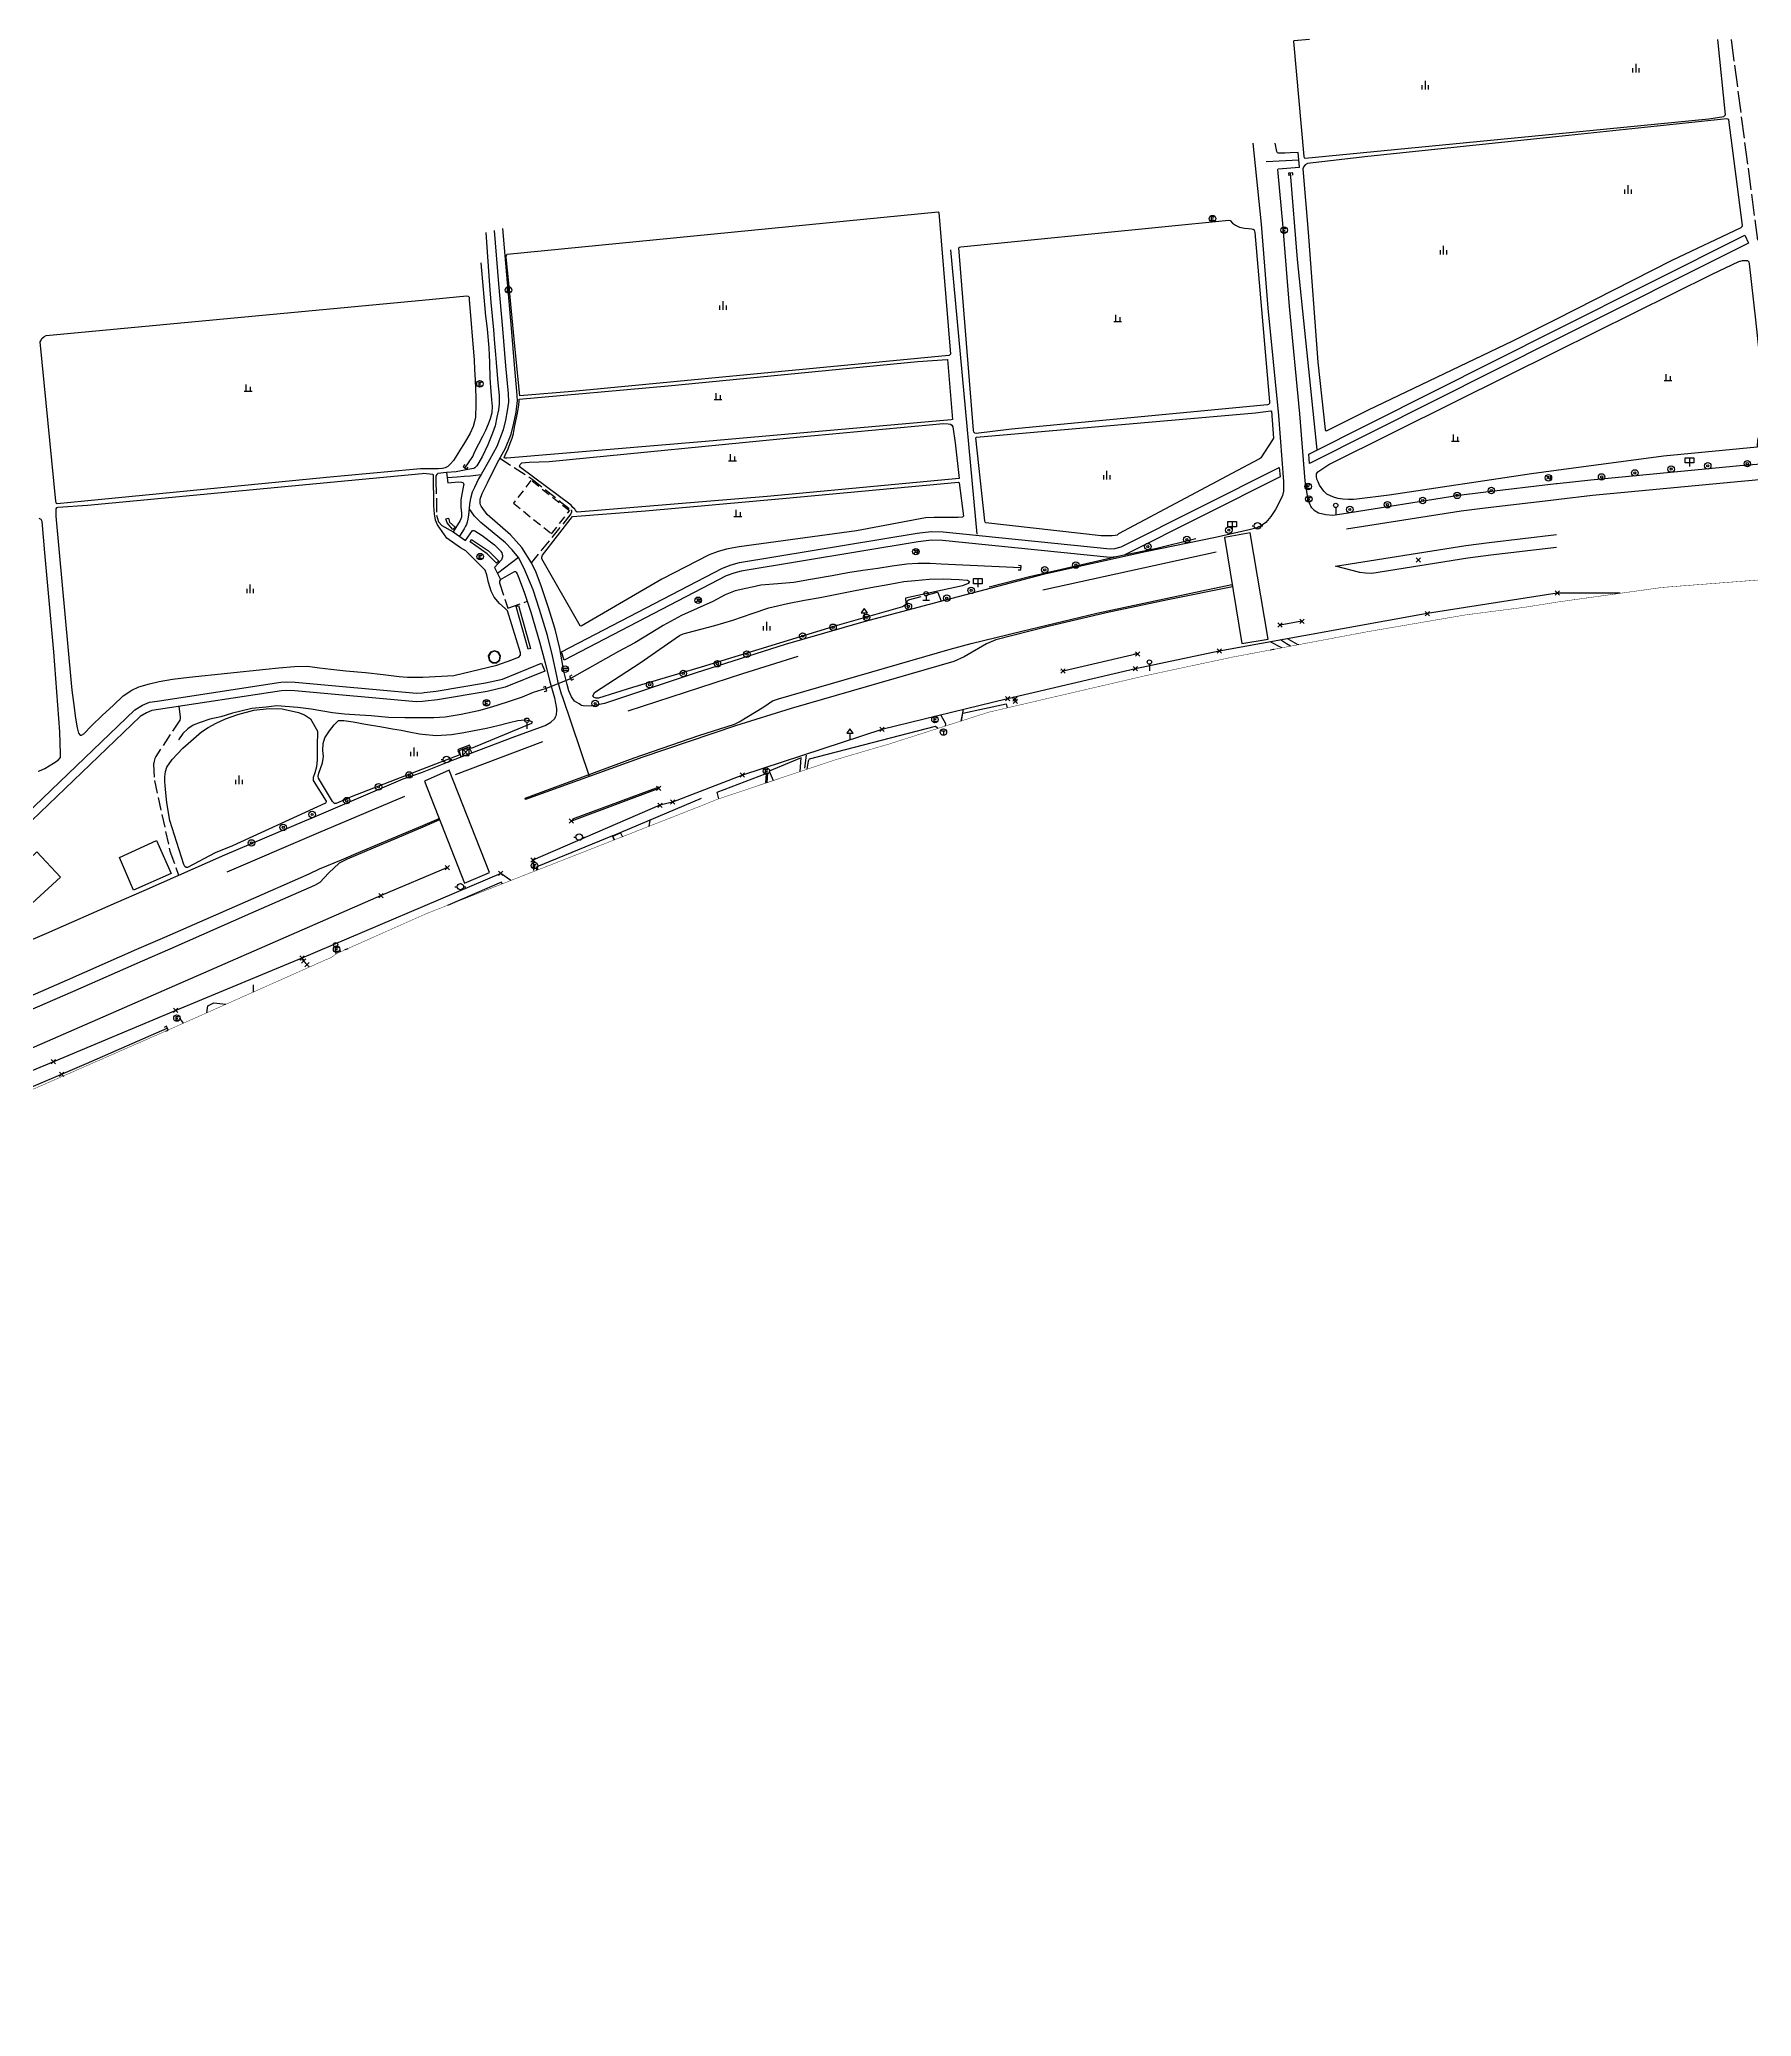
# Model space of a CAD drawing. Header units: millimetres. Extents: x 209513 to 211421, y 268482 to 269727.
# Drawn here: x 210668.9 to 211064.2, y 269270.3 to 269726.9 of the extents above; entities that cross this region are included whole.
import ezdxf
from ezdxf.enums import TextEntityAlignment as Align

# ---------------------------------------------------------------- set-up
doc = ezdxf.new("R2010")
doc.units = ezdxf.units.MM
doc.header["$MEASUREMENT"] = 0
doc.header["$PDMODE"] = 3
doc.header["$PDSIZE"] = 0.5
for name, pattern in [('AAA004', [3, 2, -1]), ('AAA005', [4, 3, -1]), ('AD0023', [6, 5, -1])]:
    doc.linetypes.add(name, pattern=pattern)
doc.layers.add('00-구역계', color=8, linetype='CONTINUOUS', plot=False)
for name, color, linetype in [('가드레일', 8, 'FENCELINE1'), ('아스팔트포장도로', 8, 'CONTINUOUS'), ('현황', 8, 'CONTINUOUS'), ('현황-height', 8, 'CONTINUOUS'), ('현황1', 8, 'CONTINUOUS')]:
    doc.layers.add(name, color=color, linetype=linetype)
doc.layers.add('측점', color=8, linetype='CONTINUOUS', lineweight=0)
doc.styles.add('txt', font='TXT', dxfattribs={"height": 0.2})
doc.linetypes.add('FENCELINE1', pattern='A,1,-0.4,[133,ltypeshp.shx,S=0.4,R=0,X=-0.4,Y=0],-0.4,4', length=5.800000000000001)

# ---------------------------------------------------------------- blocks, each defined once
blk = doc.blocks.new('AE170')
at = {"layer": '현황-height'}
for radius in [0.75, 0.25]:
    blk.add_circle((0, 0), radius, dxfattribs=at)
blk = doc.blocks.new('AEC002')
at = {"layer": '현황-height'}
blk.add_lwpolyline([(-1, 2), (1, 2), (1, 0.7999999999999998), (-1, 0.7999999999999998)], close=True, dxfattribs=at)
blk.add_lwpolyline([(0, 2), (0, 0)], dxfattribs=at)
blk = doc.blocks.new('DAA001')
at = {"layer": '현황-height'}
for points in [[(-0.493063, 1.00641), (-0.493063, -0.49359)], [(0.506937, 0.50641), (0.506937, -0.49359)], [(-0.8930629999999999, -0.49359), (0.9069370000000001, -0.49359)]]:
    blk.add_lwpolyline(points, dxfattribs=at)
blk = doc.blocks.new('DAA002')
at = {"layer": '현황-height'}
for points in [[(-0.75, 0), (-0.75, -1)], [(0, 1), (0, -1)], [(0.75, 0), (0.75, -1)]]:
    blk.add_lwpolyline(points, dxfattribs=at)
blk = doc.blocks.new('AEC003')
at = {"layer": '현황-height'}
blk.add_lwpolyline([(0, 1.5), (0, 0)], dxfattribs=at)
blk.add_circle((0, 2), 0.5, dxfattribs=at)
blk = doc.blocks.new('AZ0202')
at = {"layer": '현황-height'}
for points in [[(-0.2950207600387502, 0.3782051360497327), (0.3696551049048793, 0.3782051360497327)], [(-0.2950207600387502, 0.3782051360497327), (-0.2950207600387502, -0.4423076852153125)], [(-0.2950207600387502, -0.03205127458278945), (0.2414015240673919, -0.03205127458278945)], [(-0.2950207600387502, -0.4423076852153125), (0.3696551049048793, -0.4423076852153125)]]:
    blk.add_lwpolyline(points, dxfattribs=at)
blk.add_circle((0, 0), 0.75, dxfattribs=at)
blk = doc.blocks.new('AEH002')
at = {"layer": '현황-height'}
for points in [[(0.75, 0.7499999999708962), (-0.75, -0.75)], [(-0.75, 0.75), (0.75, 0.7499999999708962)], [(-0.75, 0.75), (-0.75, -0.7499999999708962)], [(-0.75, 0.75), (0.75, -0.7499999999708962)], [(0.75, 0.75), (0.75, -0.7499999999708962)], [(-0.75, -0.75), (0.75, -0.75)]]:
    blk.add_lwpolyline(points, dxfattribs=at)
blk = doc.blocks.new('AEE001')
at = {"layer": '현황-height'}
for points in [[(-0.75, 0), (0.75, 0)], [(0, 1), (0, 0)]]:
    blk.add_lwpolyline(points, dxfattribs=at)
blk.add_circle((0, 1.5), 0.5, dxfattribs=at)
blk = doc.blocks.new('AEC005')
at = {"layer": '현황-height'}
blk.add_lwpolyline([(0, 2.5), (-0.75, 1.5), (0.75, 1.5)], close=True, dxfattribs=at)
blk.add_lwpolyline([(0, 1.5), (0, 0)], dxfattribs=at)
blk = doc.blocks.new('AE142')
at = {"layer": '현황-height'}
for points in [[(-1.25, 0), (-0.75, 0)], [(0.75, 0), (1.25, 0)]]:
    blk.add_lwpolyline(points, dxfattribs=at)
blk.add_circle((0, 0), 0.75, dxfattribs=at)
blk = doc.blocks.new('AZ0205')
at = {"layer": '현황-height'}
for points in [[(-0.3620436270226994, 0.3266126150978881), (0.1192544173708265, 0.3266126150978881), (-0.02058218643538545, 0.0795529385372582)], [(0.3859195489192286, 0.4013806792454648), (0.3859195489192286, -0.44057271507622)], [(-0.08905222497003429, -0.01664882517525523), (0.223318854777383, -0.2715318771279707)]]:
    blk.add_lwpolyline(points, dxfattribs=at)
blk.add_circle((0, 0), 0.75, dxfattribs=at)
blk.add_arc((-0.9217569057668102, 0.6484822688088547), 1.065737518156023, 300.6592712674862, 327.7349762289719, dxfattribs=at)
blk = doc.blocks.new('AZ0204')
at = {"layer": '현황-height'}
for points in [[(-0.7071067811921239, 0.25), (0.7071067811921239, 0.25)], [(-0.7071067811921239, -0.25), (0.7071067811921239, -0.25)]]:
    blk.add_lwpolyline(points, dxfattribs=at)
blk.add_circle((0, 0), 0.75, dxfattribs=at)
blk = doc.blocks.new('AZ0203')
at = {"layer": '현황-height'}
for points in [[(-0.4021091754559984, 0.2756410255335684), (0.3930630086258651, 0.2756410255335684)], [(-0.004523083415066687, 0.2756410255335684), (-0.004523083415066687, -0.5064102595266053)]]:
    blk.add_lwpolyline(points, dxfattribs=at)
blk.add_circle((0, 0), 0.75, dxfattribs=at)

msp = doc.modelspace()

# ---------------------------------------------------------------- linework, layer by layer
at = {"layer": '00-구역계', "ltscale": 16, "const_width": 0.1, "flags": 128}
msp.add_lwpolyline([(210660.274, 269481.363), (210698.269, 269498.023), (210734.65, 269514.24), (210736.23, 269514.9), (210737.658, 269515.902), (210741.771, 269517.731), (210758.251, 269525.06), (210822.82, 269550.4), (210822.82, 269550.4), (210825.224, 269551.406), (210837.707, 269555.576), (210852.94, 269560.665), (210865.069, 269564.227), (210875.134835, 269567.443046), (210888.083, 269571.58), (210904.79, 269575.475), (210924.651, 269580.093), (210928.636, 269580.943), (210944.343, 269584.294), (210975.545, 269590.17), (210998.26044, 269594.059882), (211012.010119, 269595.835709), (211019.566, 269597.039), (211043.561, 269600.386), (211083.014, 269603.447)], dxfattribs=at)
at = {"layer": '가드레일', "ltscale": 1.5}
msp.add_line((210922.4435245077, 269585.0212810375, 19.33438000638336), (210905.227, 269581.059, 19.31), dxfattribs=at)
at = {"layer": '가드레일', "ltscale": 1.5, "extrusion": (-0.0103647608620098, -0.001819062699763101, 0.9999446298386566), "elevation": -2657.583871, "flags": 128}
msp.add_lwpolyline([(210949.261942, 269588.1737210001), (210944.207653, 269587.2867190001)], dxfattribs=at)
at = {"layer": '가드레일', "ltscale": 1.5, "extrusion": (-0.0017823829725686, -0.0006670354277576001, 0.999998189085699), "elevation": -536.3835900000003, "flags": 128}
msp.add_lwpolyline([(210811.5822980001, 269553.6671800004), (210791.4052570001, 269546.1161790004)], dxfattribs=at)
at = {"layer": '가드레일', "ltscale": 1.5, "extrusion": (-0.0417552903625357, 0.0882726978768221, 0.9952207928576894), "elevation": 15011.08750000002, "flags": 128}
msp.add_lwpolyline([(-305776.626503, -152793.6220380002), (-305759.9980200001, -152794.3167780002), (-305667.2338520001, -152797.1404310002), (-305589.2561740001, -152799.3126460002), (-305554.7005360001, -152799.8982920001), (-305519.2018340001, -152799.9410780002)], dxfattribs=at)
at = {"layer": '아스팔트포장도로'}
for points in [[(211033.8478503373, 269599.0311380737, 19.40355165828131), (211019.344, 269599.067, 19.387), (210989.34, 269594.348, 19.314), (210941.29, 269585.697, 19.288), (210921.942, 269581.616, 19.21), (210892.425, 269574.679, 19.163), (210863.391, 269567.612, 19.137), (210831.209, 269557.041, 19.071), (210815.058, 269550.795, 19.031), (210812.147, 269550.075, 19.009), (210782.827, 269537.403, 18.86), (210782.944, 269534.998, 18.981)], [(210777.7114939753, 269532.6972395009, 19.05840524848212), (210775.408, 269534.333, 18.898), (210729.483, 269514.8, 18.577), (210700.362, 269502.683, 18.521), (210672.094, 269490.842, 18.498), (210591.243, 269457.278, 18.388), (210562.42, 269444.31, 18.332), (210516.839, 269422.595, 18.32), (210491.672, 269410.101, 18.218), (210467.199, 269397.361, 18.165), (210391.472, 269356.091, 17.881), (210280.262, 269295.476, 17.847), (210229.854, 269268.026, 17.671), (210208.84, 269256.836, 17.692), (210173.136, 269238.423, 17.612), (210147.351, 269226.193, 17.515), (210109.346, 269212.523, 17.28), (210109.0047114716, 269210.8907279654, 17.26236503044926)]]:
    msp.add_polyline3d(points, dxfattribs=at)
at = {"layer": '측점'}
for p in [(210987.242, 269606.69, 19.708), (211019.344, 269599.067, 19.387), (210989.34, 269594.348, 19.314), (210955.339, 269591.675, 19.323), (210960.393, 269592.562, 19.377), (210941.29, 269585.697, 19.288), (210905.227, 269581.059, 19.31), (210921.942, 269581.616, 19.21), (210922.4435245077, 269585.0212810375, 19.33438000638336), (210892.425, 269574.679, 19.163), (210894.142, 269574.64, 18.972), (210894.218, 269574.078, 18.976), (210863.391, 269567.612, 19.137), (210811.883, 269553.965, 19.166), (210831.209, 269557.041, 19.071), (210812.147, 269550.075, 19.009), (210815.058, 269550.795, 19.031), (210791.706, 269546.414, 19.125), (210763.084, 269535.698, 19.057), (210782.827, 269537.403, 18.86), (210775.408, 269534.333, 18.898), (210747.758, 269529.21, 18.959), (210729.483, 269514.8, 18.577), (210729.9, 269514.089, 18.667), (210730.639, 269513.258, 18.261), (210700.362, 269502.683, 18.521), (210672.094, 269490.842, 18.498), (210674.042, 269487.929, 17.428)]:
    msp.add_point(p, dxfattribs=at)
at = {"layer": '현황', "linetype": 'Continuous'}
for points in [[(210962.1601324635, 269726.9362691339), (210958.501221117, 269726.606508817), (210958.415219459, 269726.508508665), (210960.804943854, 269699.88533617), (210960.913941616, 269699.614333957), (210961.150942259, 269699.528332175), (211019.0310464202, 269705.1613323111)], [(211019.0310464202, 269705.1613323111), (211054.31953526, 269708.595674134), (211057.789552164, 269709.197637695), (211058.059554864, 269709.370635644), (211058.200557533, 269709.575635285), (211056.4259153927, 269726.9362691339)], [(211019.031906844, 269704.4695889939), (210975.591043375, 269699.933257676), (210961.645932101, 269698.299322126), (210961.116925666, 269698.035323362), (210960.796919164, 269697.637322675), (210960.624911975, 269697.086320279), (210961.838759288, 269682.418225321), (210964.05744476, 269652.400031546), (210965.753285767, 269636.898927789), (210965.86128339, 269636.617925448), (210966.07728384, 269636.530923648), (210975.753400605, 269641.419896696), (211009.115794749, 269657.322804079), (211019.0842687549, 269662.3728892432)], [(211019.0842687549, 269662.3728892432), (211045.915150555, 269675.965565318), (211061.83728288, 269683.54743204), (211062.043285999, 269683.774431101), (211062.12928875, 269684.001431526), (211058.98954719, 269708.420618966), (211058.740548004, 269708.561622724), (211058.524547711, 269708.593625426), (211019.031906844, 269704.4695889939)], [(210949.047899331, 269703.014417328), (210950.974707596, 269684.292296022), (210952.504505247, 269664.857172078), (210954.947250247, 269640.081010434), (210956.125090988, 269624.828912352), (210956.116067149, 269622.655899417), (210955.921054536, 269621.618894395), (210955.170032174, 269620.018889371), (210954.318008587, 269618.365884663), (210953.22898442, 269616.798881932), (210952.018961485, 269615.414881055)], [(210964.252063896, 269617.562819642), (210963.236064011, 269618.170829476), (210963.106064596, 269618.300831048), (210962.712067502, 269618.797836435), (210962.47706954, 269619.121839812), (210962.285072212, 269619.478843127), (210962.104075079, 269619.84684644), (210961.750086177, 269621.06785594), (210961.125924362, 269625.011346454), (210959.928358516, 269640.518867866), (210957.485250913, 269665.298711627), (210955.994481339, 269684.416985322), (210955.669776441, 269687.730290896), (210954.790871016, 269696.908350448), (210954.866873176, 269697.059350942), (210959.806910241, 269697.427326708), (210959.512945581, 269700.832348747), (210957.695988836, 269700.779803097), (210956.457155529, 269700.687525137), (210954.983913813, 269700.701372057), (210954.756913354, 269700.798373846), (210954.562914779, 269701.047376362), (210954.246934424, 269703.036389903)], [(210958.327501162, 269695.584296565), (210958.271457331, 269696.181677449), (210957.275822652, 269696.088266229), (210957.331866484, 269695.490885349)], [(210963.904043684, 269632.153714986), (210959.354673919, 269676.132201177), (210957.775554507, 269696.13515083)], [(210771.924496995, 269682.383266182), (210772.805375305, 269670.125208124), (210773.1295563, 269666.170777129), (210773.706204955, 269659.911181656), (210773.969584581, 269656.730243316), (210774.152696577, 269654.212252307), (210774.32220001, 269652.322122103), (210774.744154277, 269647.66309937), (210774.995124977, 269644.691084955), (210775.036105892, 269642.83207661), (210774.865090139, 269641.426071477), (210774.520069889, 269639.69706596), (210774.136046913, 269637.730059646), (210773.468025015, 269636.044056246), (210772.423531983, 269633.330039628), (210771.089952213, 269630.532046413), (210769.906923409, 269628.500044674), (210769.625918885, 269628.240045228), (210769.409915352, 269628.035045631), (210769.1509121, 269627.884046527), (210767.766900489, 269627.630053692), (210765.0858773, 269627.071067302), (210762.880861729, 269626.948079949), (210763.148838903, 269624.581068276), (210765.569856774, 269624.792054664), (210766.35886099, 269624.706049568), (210766.520861365, 269624.64104832), (210766.693861469, 269624.543046861), (210766.823860625, 269624.381045389), (210766.855858476, 269624.154044223), (210766.823855577, 269623.895043304), (210766.468836776, 269622.306038628), (210766.20281732, 269620.598032914), (210766.18080214, 269619.150026846), (210766.277790752, 269617.993021306), (210766.309789162, 269617.820020372), (210766.34278421, 269617.323018042), (210766.33178032, 269616.955016533), (210766.298776409, 269616.59901521), (210766.190772121, 269616.253014382), (210766.050766834, 269615.831013426), (210764.424729318, 269613.227012193), (210767.256726788, 269611.226986346), (210768.89276175, 269613.577986465), (210768.97976231, 269613.577985935), (210769.162763148, 269613.544984679), (210769.368763693, 269613.469983099), (210771.075763773, 269612.419968156), (210773.961759157, 269610.190940842), (210775.31375399, 269608.858926751), (210775.443753023, 269608.685925199), (210775.627750833, 269608.361922657), (210775.745747755, 269607.993920326), (210775.789745457, 269607.745918971), (210775.767742277, 269607.453917831), (210775.659736968, 269607.010916562), (210775.561733976, 269606.783916172), (210773.950705217, 269605.01491839), (210775.33868486, 269602.203897564), (210778.602725391, 269604.085885608), (210778.743726296, 269604.085884738), (210778.819726439, 269604.052884123), (210778.948726028, 269603.933882802), (210779.19772312, 269603.501879364), (210779.607714035, 269602.377871883), (210780.880688034, 269599.101849544), (210782.351651546, 269594.701820917), (210784.321592147, 269587.805777946), (210785.614549581, 269582.940748099), (210786.663513797, 269578.876723282), (210787.815479646, 269574.908698153), (210788.261456156, 269572.390684007), (210788.229448158, 269571.644680874), (210788.207444852, 269571.34167966), (210788.153441459, 269571.049678703), (210788.08843778, 269570.736677724), (210787.969433528, 269570.401676995), (210787.79642882, 269570.055676568), (210786.977415073, 269569.234678211)], [(210796.299513331, 269572.998634835), (210794.429501655, 269573.012646973), (210794.007500452, 269573.152650331), (210793.791500217, 269573.260652213), (210793.488500571, 269573.477655151), (210792.408500781, 269574.150665159), (210791.696506119, 269575.091673989), (210791.089517314, 269576.529684371), (210790.710530172, 269577.98869337), (210789.969557121, 269581.01571172), (210789.007605919, 269586.26874142), (210787.990645987, 269590.722767797), (210786.36453316, 269595.945093336), (210784.83206022, 269600.529114303), (210783.543660568, 269603.844835013), (210782.495771219, 269606.084870406), (210780.270793562, 269609.597899594), (210777.64080711, 269612.521928532), (210772.249821663, 269617.257981966), (210770.833832416, 269619.170998819), (210770.704834501, 269619.452000813), (210770.628838285, 269619.863003047), (210770.661847606, 269620.739006634), (210771.103864513, 269622.090009812), (210772.33589767, 269624.511012898), (210774.526959893, 269629.126019866), (210776.475008437, 269632.573023343), (210777.782050604, 269635.805029773), (210778.386080558, 269638.302037179), (210778.947110907, 269640.863045143), (210779.283140929, 269643.533054924), (210779.141162538, 269645.69506526), (210778.66721362, 269650.894090857), (210777.890306299, 269660.277136498), (210776.918409802, 269670.827188211), (210775.887532778, 269683.29024843)], [(210879.215166523, 269678.330656722), (210885.33163829, 269612.685515012)], [(210767.100407721, 269627.972366136), (210768.916939476, 269630.664059893), (210769.443954353, 269631.766061514), (210770.31097865, 269633.561064125), (210771.226002797, 269635.311066284), (210771.920021929, 269636.716068279), (210772.569041677, 269638.208070932), (210772.99805729, 269639.440073763), (210773.389074243, 269640.824077487), (210773.513088768, 269642.142082491), (210773.344104313, 269643.742090432), (210773.14412281, 269645.645099865), (210772.986153712, 269648.714114111), (210772.855190643, 269652.34613064), (210772.701224728, 269655.719146165), (210772.295267265, 269660.064167332), (210772.079285527, 269661.956176762), (210771.92329563, 269663.026182284), (210770.854416965, 269675.371241716)], [(211019.0935694561, 269654.8955298979), (211055.146143904, 269672.766440866), (211061.24319496, 269675.697390175), (211062.129199705, 269675.88038128), (211062.832202466, 269675.934373659), (211063.264203329, 269675.891368503), (211063.575201199, 269675.609363241), (211063.672196524, 269675.155359342), (211065.123058686, 269662.162262851), (211067.41782899, 269640.51810413), (211067.689779593, 269635.924072907), (211067.572776376, 269635.665072604), (211067.064772839, 269635.492077125), (211066.1787676, 269635.276085534), (211065.75676332, 269635.010088532), (211065.563755717, 269634.37308673), (211065.51273968, 269632.924078363), (211065.469738009, 269632.784077973), (211043.861645073, 269630.728301995), (211019.1277717841, 269627.3983452577)], [(211019.1277717841, 269627.3983452577), (211013.432481991, 269626.631580247), (210980.565214882, 269621.713746441), (210973.031156167, 269620.802786265), (210972.274150206, 269620.705790238), (210971.107142668, 269620.705797283), (210969.80913485, 269620.757805434), (210968.729129565, 269620.911812892), (210967.929127338, 269621.179819347), (210966.956124947, 269621.534827373), (210966.167123787, 269621.893834308), (210965.41712678, 269622.608843159), (210964.474136097, 269624.013857338), (210964.105141891, 269624.759864066), (210963.840147291, 269625.408869579), (210963.721153751, 269626.067874277), (210963.764159951, 269626.607877286), (210964.053166804, 269627.061878302), (210966.594202282, 269628.793873625), (210995.827553028, 269643.362791542), (211019.0935694561, 269654.8955298979)], [(210767.069550935, 269628.781983794), (210766.683565656, 269628.322614124), (210767.449181938, 269627.679310798), (210767.835166215, 269628.138680468)], [(210668.587553876, 269557.95940787), (210668.911556247, 269557.992405847), (210670.122569476, 269558.549399777), (210672.132594886, 269559.8143909), (210673.224608471, 269560.47938602), (210673.699617658, 269561.092385019), (210673.752626848, 269561.968387698), (210673.570677069, 269567.048406431), (210672.216855455, 269585.543478887), (210670.141072735, 269608.361570166), (210669.46714133, 269615.582598983), (210669.284145502, 269616.112601903), (210668.830144838, 269616.336605422)], [(210895.514719048, 269604.901155529), (210877.095374852, 269605.739285672), (210874.544360192, 269605.899302242), (210871.712341884, 269605.887319639), (210869.139323756, 269605.736334716), (210865.734296999, 269605.277353338), (210862.427270143, 269604.749371029), (210858.989243569, 269604.325390092), (210855.519215485, 269603.778408753), (210851.920185001, 269603.082427494), (210846.93614353, 269602.18645386), (210843.077111661, 269601.513474432), (210839.380085209, 269601.252496078), (210835.41305659, 269600.949519209), (210833.424038919, 269600.483529282), (210831.976026188, 269600.156536686), (210829.511004316, 269599.580549213), (210827.197979813, 269598.662559171), (210824.375945585, 269597.130569391), (210817.121865157, 269593.898599362), (210812.873813762, 269591.591615162), (210810.278780449, 269589.997624036), (210806.321730324, 269587.625637979), (210802.559685044, 269585.592652416), (210791.132545125, 269579.16269595), (210785.910489936, 269577.048719956), (210782.862461026, 269576.12873545), (210780.321433752, 269575.055747055), (210776.884399602, 269573.865763973), (210773.252365181, 269572.765782615), (210770.236337037, 269571.892798322), (210766.214302373, 269571.002820517), (210762.550273606, 269570.460841932), (210759.912255109, 269570.283858273), (210757.332276826, 269570.284739995), (210756.929236281, 269570.284877605), (210753.232213139, 269570.304901645), (210749.503190395, 269570.382926126), (210745.482168458, 269570.717953547), (210742.823153291, 269570.875971408), (210739.288133482, 269571.120995282), (210736.565119728, 269571.456014247), (210731.603096864, 269572.282049624), (210728.52308102, 269572.635070915), (210723.687675944, 269573.073431848), (210721.200871936, 269572.753380657), (210717.911913863, 269572.433553659), (210715.104134735, 269571.712678038), (210713.419476992, 269571.312232403), (210710.718946515, 269570.489177758), (210708.254925245, 269569.930191612), (210705.984903508, 269569.20520361), (210704.362887104, 269568.601211882), (210703.130870705, 269567.755216735), (210701.984852149, 269566.644220067), (210701.01783111, 269565.178220941)], [(210894.890128172, 269604.448560929), (210895.489306676, 269604.417107053), (210895.541733765, 269605.41573816), (210894.942555255, 269605.447192028)], [(210955.724508541, 269586.4373800457), (210953.0765680067, 269587.8190728372), (210953.0765680067, 269587.8190728372)], [(210953.1021993755, 269585.9435434758), (210953.118646513, 269585.964699134), (210953.820652822, 269586.133695686), (210953.9700820115, 269586.1069842285)], [(210957.1625111456, 269588.546309932), (210959.289700529, 269587.313668076), (210959.6548699399, 269587.1775506624)], [(210785.453498768, 269576.352142789), (210786.027343232, 269576.527378884), (210785.735287368, 269577.48378402), (210785.161442902, 269577.30854792)], [(210791.810304506, 269580.126726959), (210791.280918196, 269579.844315072), (210791.75160095, 269578.962009083), (210792.280987263, 269579.244420969)], [(210882.1691913317, 269572.1826922278), (210881.6543864231, 269569.5260503746)], [(210876.3210909163, 269567.8220561653), (210876.310964102, 269567.854091083), (210875.664964763, 269568.296097609), (210846.574700814, 269560.722248851), (210846.34669456, 269560.268248081), (210846.1040277416, 269558.3812566255)], [(210876.9802205439, 269570.9196745051), (210878.108987345, 269568.965085254), (210877.9727486631, 269568.3497627649)], [(210698.083486448, 269497.889710068), (210698.620370452, 269498.157592227), (210698.17390284, 269499.052394692), (210697.637018836, 269498.78451353)], [(210568.1449524129, 269443.2461910577), (210588.653012775, 269452.572650457), (210621.123344409, 269466.413447364), (210648.145611917, 269476.886281074), (210662.147757335, 269482.923198931), (210679.742939715, 269490.405097477), (210698.397136647, 269498.604993459)]]:
    msp.add_lwpolyline(points, dxfattribs=at)
at = {"layer": '현황'}
for points in [[(210952.107813014, 269698.731894654), (210959.659927912, 269699.12983773)], [(210773.906014885, 269682.836757297), (210774.861892551, 269670.476198162), (210775.798255624, 269660.094159573), (210776.494706823, 269651.608106493), (210777.068143753, 269645.193075098), (210777.159623408, 269643.182565761), (210776.906100524, 269641.144558314), (210776.453075226, 269638.999551582), (210775.959048761, 269636.767544728), (210774.449270212, 269632.951530991), (210772.808456059, 269629.82903315), (210770.906211684, 269626.4605859), (210770.257496494, 269625.50019663), (210769.300853999, 269623.451034526), (210768.808866459, 269622.358147775), (210768.398871756, 269620.910070012), (210768.152870109, 269619.653249093), (210768.125526857, 269618.587681676), (210767.91836247, 269617.139025704), (210767.800267264, 269616.133823103), (210767.636180156, 269615.455369185), (210767.460291429, 269614.916947943), (210767.285152244, 269614.526401331), (210766.961818003, 269613.933847758), (210765.840728057, 269612.226999281)], [(210763.014850318, 269625.764574115), (210765.327867037, 269625.931560986), (210766.924159701, 269626.058674982), (210768.4408888, 269626.180938435), (210770.906211684, 269626.4605859)], [(210795.872109277, 269556.730481653), (210789.75599288, 269575.00018607), (210789.452498476, 269575.719191252), (210788.687021986, 269578.432708335), (210788.316535455, 269579.946217485), (210787.311077742, 269584.604744734), (210786.156119059, 269589.264272848), (210784.358092847, 269595.323457115), (210782.85637412, 269599.815482411), (210780.809218497, 269604.752566917), (210779.470248127, 269607.268064249), (210778.038929687, 269609.06814695), (210776.477280544, 269610.690427622), (210770.809292668, 269615.363982508), (210769.344769718, 269616.854537833), (210768.125526857, 269618.587681676)], [(210779.470248127, 269607.268064249), (210774.644695044, 269603.609407985)], [(210957.7359047252, 269586.8161687124), (210956.794211882, 269587.334885006), (210955.4780644393, 269588.2514421532)]]:
    msp.add_lwpolyline(points, dxfattribs=at)
at = {"layer": '현황', "linetype": 'Continuous'}
for points in [[(210792.781252022, 269645.724986188), (210779.777155412, 269644.613056802), (210778.625267522, 269656.092113937), (210777.249410396, 269670.674185694), (210776.661468894, 269676.66321519), (210776.683473091, 269677.052216771), (210776.78047643, 269677.311217368), (210776.866477796, 269677.387217227), (210776.877477985, 269677.398217213), (210876.380241961, 269687.129718716), (210876.553241957, 269687.021717204), (210879.210908696, 269654.279529461), (210879.04890508, 269654.04152913), (210878.831902382, 269653.922529745)], [(210952.933271764, 269643.249041088), (210952.890267, 269642.8390389), (210952.695263472, 269642.633038813), (210952.403260508, 269642.536039943), (210893.324814873, 269636.953354673), (210885.185751172, 269635.955397264), (210884.871749816, 269636.019399457), (210884.66675093, 269636.247401883), (210884.547754791, 269636.679404891), (210881.176185191, 269678.858648704), (210881.305187666, 269679.009648795), (210881.65119066, 269679.074647233), (210943.525668529, 269685.251342373), (210943.806668773, 269685.102339965), (210944.385666393, 269684.531333451), (210945.031665453, 269684.051327096), (210945.99366689, 269683.597319162), (210947.160672159, 269683.369311428), (210948.057677214, 269683.286306027), (210948.706681049, 269683.242302213), (210949.095682801, 269683.166299632), (210949.398682489, 269682.953296713), (210949.485677045, 269682.402292973)], [(210757.262403899, 269627.777652997), (210756.863831279, 269627.774119359), (210755.198819249, 269627.655128795), (210735.168670211, 269625.795240861), (210679.260252098, 269620.282555991), (210672.958205477, 269619.700591987), (210672.785205342, 269619.797593367), (210672.720206784, 269619.981594393), (210672.656209645, 269620.305595897), (210669.040558074, 269657.123743429), (210669.178561163, 269657.339743379), (210669.434568189, 269657.86874373), (210669.880575446, 269658.296742655), (210670.399581374, 269658.545740554), (210757.21506408, 269666.729473972), (210767.534315291, 269667.702227172), (210767.891317085, 269667.648224936), (210768.096316528, 269667.464222997), (210768.118311052, 269666.923220547), (210769.252172703, 269652.893153705), (210769.329150953, 269650.752144032), (210769.455126613, 269648.331132867), (210769.529104406, 269646.148123026), (210769.602085776, 269644.310114675), (210769.60106892, 269642.68910769), (210769.601057902, 269641.629103118), (210769.590048391, 269640.721099266), (210769.52803788, 269639.749095439), (210769.342026109, 269638.733092148), (210768.987011655, 269637.565089203), (210768.330990982, 269635.98708627), (210767.512970846, 269634.561084967), (210766.82495424, 269633.393084022), (210766.132938295, 269632.291083399), (210765.238918129, 269630.908082786), (210764.444900856, 269629.741082522), (210763.78988842, 269628.952083056), (210763.154877845, 269628.330084192), (210762.548870322, 269627.984086335), (210761.932864878, 269627.844089414), (210760.992858335, 269627.80109484), (210759.608849496, 269627.814103152), (210758.441841656, 269627.788110004)], [(210779.56413218, 269642.51804882), (210779.622142589, 269643.480052716), (210779.666146712, 269643.848054079), (210814.0514039, 269646.943868411), (210871.708841297, 269652.580563592), (210878.46489077, 269653.06352731), (210878.529890842, 269653.030526762), (210879.704750342, 269639.205446796), (210879.390747138, 269639.097448068), (210822.662324645, 269634.094756992), (210776.807986517, 269630.261011251), (210776.277983192, 269630.272014449), (210776.158983661, 269630.391015678), (210776.375990702, 269630.932016753), (210777.092010886, 269632.423019031), (210777.529027015, 269633.699022035), (210777.996041984, 269634.844024297), (210778.305055708, 269635.968027407), (210778.572072098, 269637.374032011), (210778.901089548, 269638.843036534), (210779.278110489, 269640.61604212)], [(210949.697223379, 269640.754045196), (210953.210251231, 269641.206027313), (210953.329250594, 269641.077025848), (210953.804186169, 269634.903986292), (210953.631180789, 269634.514984999), (210950.867116736, 269630.298976333), (210950.813115916, 269630.2559764), (210950.618112639, 269630.071976469), (210944.240034471, 269626.700994634), (210918.067714151, 269612.786072719), (210917.710708758, 269612.500073288), (210917.267704614, 269612.381075325), (210916.553699194, 269612.305079256), (210914.046683275, 269612.325094684), (210887.434544024, 269615.310273253), (210887.26154466, 269615.47327518), (210887.131546843, 269615.754277477), (210885.115739592, 269634.919392141), (210885.267742203, 269635.07039205)], [(210779.852990911, 269628.785986653), (210780.285998023, 269629.198985895), (210781.93901018, 269629.335976659), (210786.598042136, 269629.50094966), (210844.555478198, 269635.148632811), (210877.610726614, 269638.264454116), (210878.691732949, 269638.198447416), (210879.210735055, 269638.079443735), (210879.556734844, 269637.849440484), (210879.81273292, 269637.514437205), (210880.316696563, 269633.817414641), (210881.278614137, 269625.548365046), (210836.904283068, 269621.427610556), (210793.017961331, 269617.796858535), (210792.728961838, 269618.02386131), (210792.504964798, 269618.444864566), (210792.061965852, 269618.818868934), (210791.638969228, 269619.402874125), (210779.9849848, 269628.117982924), (210779.714986521, 269628.450986001)], [(210757.263764317, 269626.658474287), (210679.971246535, 269619.279548181), (210673.12919779, 269618.830587953), (210672.793195405, 269618.80958991), (210672.620191883, 269618.571590137), (210672.693175087, 269616.863583808), (210676.198807009, 269578.252428288), (210676.367791999, 269576.663421679), (210676.754765462, 269573.798409218), (210677.218731633, 269570.166393565), (210677.607711766, 269567.961383353), (210677.922701171, 269566.718376965), (210678.291698732, 269566.247372917), (210678.60470104, 269566.280370995), (210679.112706957, 269566.548368623), (210680.867736957, 269568.417363773), (210683.461778589, 269570.908355751), (210685.883816206, 269573.107347912), (210688.197853292, 269575.318340906), (210690.208879831, 269576.677332865), (210691.829897836, 269577.43832521), (210694.294920605, 269578.14131196), (210696.532939752, 269578.628299402), (210699.613965523, 269579.240281929), (210703.439994124, 269579.665259031), (210721.157125756, 269581.542153023), (210724.130147135, 269581.786135017), (210727.729173852, 269582.16211355), (210730.745193376, 269582.198094474), (210733.566207668, 269581.846075092), (210736.193220641, 269581.4860569), (210739.630238658, 269581.117033482), (210744.137263019, 269580.705003037), (210748.223284415, 269580.265975134), (210751.941303673, 269579.846949636), (210753.865314367, 269579.700936726), (210757.320921538, 269579.628576323), (210757.400336021, 269579.626913808), (210764.534385384, 269580.022869867), (210774.523473807, 269582.429816491), (210777.949508862, 269583.705800258), (210778.879518505, 269584.063795917), (210779.560525488, 269584.31879271), (210779.958532594, 269584.757792113), (210779.978538465, 269585.308794413), (210776.966620432, 269595.016856018), (210776.430622569, 269595.550861708), (210775.100626165, 269596.712875093), (210773.854633106, 269598.144889102), (210773.156643041, 269599.528899461), (210772.560659689, 269601.495911701), (210772.15167596, 269603.31192211), (210771.805684984, 269604.39292893), (210767.340702513, 269608.837975578), (210766.087701412, 269609.507986135), (210762.97470513, 269611.796014946), (210760.759722456, 269614.842041373), (210760.350730684, 269615.890048291), (210760.0637443, 269617.38205634), (210759.933762504, 269619.219064889), (210759.855836179, 269626.375095598), (210759.693836147, 269626.473096981), (210757.521824245, 269626.683110847)], [(210784.898800347, 269607.396861439), (210784.995805248, 269607.806862665), (210791.929943668, 269616.779860534), (210808.825066513, 269618.096764196), (210840.480301268, 269620.963586717), (210881.058604025, 269624.738362064), (210881.23960346, 269624.576360119), (210882.235527234, 269616.86931316), (210882.040523423, 269616.631313077), (210881.024515894, 269616.540318761), (210879.294504584, 269616.526329189), (210877.522493153, 269616.526339947), (210875.468479919, 269616.527352417), (210873.479466446, 269616.467364178), (210857.535331897, 269613.491445795), (210830.456118272, 269609.785592882), (210829.116107161, 269609.54959995), (210827.538093476, 269609.214608008), (210825.592075441, 269608.691617428), (210823.538054197, 269607.929626385), (210812.607924738, 269602.300667117), (210793.948691829, 269591.473733675), (210793.753690818, 269591.495735002), (210784.887796098, 269606.996859727)], [(210805.849618313, 269577.245592856), (210797.979543259, 269574.840632395), (210797.460539854, 269574.829635688), (210796.974538142, 269574.95963941), (210796.660539663, 269575.294642956), (210797.041550453, 269576.094644149), (210807.593689638, 269582.982608342), (210816.630813684, 269589.309580729), (210817.505822757, 269589.64157678), (210820.165847708, 269590.400563615), (210824.80288989, 269591.59654014), (210828.953928994, 269592.791519811), (210833.429974433, 269594.386499484), (210837.289012984, 269595.699481755), (210841.570051049, 269596.70945998), (210845.49408397, 269597.447439154), (210849.126114018, 269598.089419714), (210852.985146539, 269598.826399383), (210856.876179939, 269599.624379216), (210860.833213347, 269600.382358485), (210865.25424993, 269601.157335017), (210868.464276614, 269601.730318069), (210871.091296426, 269602.009303232), (210874.334320267, 269602.295284627), (210877.57734227, 269602.40926513), (210881.274364334, 269602.257241418), (210883.165374157, 269602.043228557), (210883.649373875, 269601.728223878), (210883.354367039, 269601.267223251), (210882.035353238, 269600.768228786), (210868.879238832, 269597.946295827), (210868.933226703, 269596.779289422), (210868.87922219, 269596.389287734), (210868.167212253, 269595.885289568), (210853.066069801, 269591.565362164), (210821.704768587, 269581.969513649)], [(210773.943504872, 269585.768747711), (210773.016973468, 269585.431525121), (210772.523969451, 269584.577637546), (210772.695174439, 269583.606627246), (210773.450480645, 269582.972840688), (210774.436470906, 269582.97283441), (210775.191790304, 269583.606611365), (210775.363015503, 269584.577619513), (210774.870029259, 269585.431513363)], [(210709.433493533, 269539.082370584), (210703.050543653, 269535.733098265), (210702.779541744, 269535.711100023), (210702.466541897, 269535.917102911), (210702.214544849, 269536.360106264), (210698.947628227, 269546.540165867), (210698.749640751, 269547.891172162), (210698.282666785, 269550.734185722), (210698.048688208, 269552.982195531), (210697.888703936, 269554.62520262), (210697.806712893, 269555.555206576), (210697.819723756, 269556.614210377), (210697.973737491, 269557.868213963), (210698.312750194, 269558.906215544), (210699.495775237, 269560.635214132), (210702.017817673, 269563.24220724), (210704.461855062, 269565.399199299), (210706.255883111, 269567.03919374), (210707.834903583, 269568.069187339), (210709.672925371, 269569.06617916), (210711.812949192, 269570.075169102), (210714.699977692, 269571.078154226), (210718.364010428, 269572.014134122), (210721.899037272, 269572.453112983), (210724.893055083, 269572.344093217), (210728.654070497, 269571.530065709), (210730.038073364, 269570.958054495), (210731.443072661, 269570.026041702), (210733.046053836, 269567.212020101), (210733.025017567, 269563.699006242), (210733.00000418, 269562.413001282), (210732.969984873, 269560.553994073), (210732.842967618, 269558.953988536), (210732.482950907, 269557.548985315), (210732.089937878, 269556.521983824), (210732.046930492, 269555.829981355), (210735.067900264, 269551.051942273), (210735.110898641, 269550.867941252), (210734.940894131, 269550.532941044), (210713.440658794, 269540.678046587)], [(210757.346702967, 269558.414510033), (210740.84994657, 269552.032907797), (210737.358908498, 269550.458924653), (210736.990906412, 269550.479927186), (210736.514907954, 269550.918932118), (210733.329944072, 269556.367975022), (210733.213947903, 269556.810977555), (210733.419956427, 269557.513978999), (210734.26398641, 269559.912983017), (210734.464002126, 269561.317987318), (210734.338015801, 269562.723993763), (210734.422032786, 269564.322999602), (210734.750048427, 269565.642002735), (210735.817071619, 269567.242002193), (210736.951093682, 269568.690000633), (210737.951109644, 269569.626997915), (210739.141117611, 269569.670990377), (210741.291127847, 269569.346975121), (210744.177140424, 269568.799954166), (210747.90615782, 269568.205927507), (210750.392168823, 269567.752909479), (210752.403178094, 269567.422895033), (210754.240185563, 269567.024881423), (210756.618195526, 269566.538863907), (210757.336916314, 269566.467118925), (210760.44521569, 269566.156837366), (210764.012240677, 269566.39781515), (210766.876263934, 269566.89879864), (210769.276283681, 269567.342784929), (210772.130307681, 269567.919768861), (210774.724329979, 269568.489754481), (210777.448354601, 269569.203739914), (210779.351371438, 269569.666729599), (210780.843382537, 269569.827720634), (210782.053388532, 269569.669712089), (210782.613388529, 269569.330706957), (210782.497384073, 269568.973706129), (210768.595236532, 269563.218771619), (210768.167241704, 269563.975777674), (210765.584778129, 269562.982390308), (210765.519212082, 269562.728789652), (210765.958204639, 269561.745782572)]]:
    msp.add_lwpolyline(points, close=True, dxfattribs=at)
at = {"layer": '현황', "color": 8, "linetype": 'Continuous'}
for points in [[(211019.087397861, 269659.857224008), (211062.63526528, 269681.719411657), (211063.532587443, 269679.931994422), (211019.0901797266, 269657.6207250018)], [(211019.0901797266, 269657.6207250018), (210962.170161348, 269629.045363524), (210961.992198746, 269631.193915541), (211019.087397861, 269659.857224008)], [(210955.168120203, 269628.064937411), (210955.396300449, 269625.94185137), (210919.31679863, 269607.84269017), (210917.500063419, 269607.423704981), (210916.073751835, 269607.29234402), (210877.414670456, 269611.205240534), (210874.893150283, 269611.303509474), (210871.797659257, 269610.919526403), (210830.912859757, 269604.163636764), (210829.240625256, 269603.712082908), (210827.421853425, 269603.033545878), (210790.070374958, 269583.617258767), (210789.428600955, 269585.537735469), (210826.608041547, 269604.864592742), (210828.629062486, 269605.618583916), (210830.488079724, 269606.120574891), (210871.511415592, 269612.899357492), (210874.8084412, 269613.30833952), (210877.554457738, 269613.201322208), (210916.088663681, 269609.301065216), (210917.201671871, 269609.397058926), (210918.628684708, 269609.73505208), (210955.168120203, 269628.064937411)], [(210652.197220661, 269535.040441068), (210690.915838042, 269572.124311898), (210692.655860233, 269573.225304646), (210694.298877361, 269573.887296457), (210696.060891072, 269574.139286019), (210724.604116474, 269578.505119169), (210725.912125241, 269578.55111097), (210727.912137797, 269578.539098115), (210755.918289141, 269576.006908123), (210757.325235792, 269576.078516378), (210757.745301673, 269576.09989677), (210760.469322106, 269576.406880559), (210771.841414183, 269578.334815843), (210775.830448853, 269579.235794218), (210784.781543852, 269582.898753217), (210785.539012336, 269581.047735151), (210776.433655743, 269577.321649987), (210772.229156224, 269576.372005854), (210760.748667334, 269574.425693381), (210757.908266049, 269574.105594333), (210757.327669068, 269574.076043951), (210755.878868137, 269574.002304982), (210727.815904653, 269576.539631857), (210725.941263894, 269576.55089194), (210724.791082192, 269576.510450168), (210696.353661791, 269572.160800899), (210694.821717875, 269571.941713997), (210693.571770849, 269571.438094246), (210692.154545779, 269570.541350165), (210653.580621739, 269533.596063946)], [(210881.7436897618, 269569.5545828967), (210882.055037536, 269571.323072157), (210892.077124503, 269573.523019162), (210892.3044145606, 269572.5641629086)], [(210844.5427362535, 269557.8596645306), (210844.785693109, 269561.056262263), (210837.355613579, 269557.95829581), (210838.2662523764, 269555.7628335419)], [(210801.6675796183, 269542.0987667074), (210801.292229606, 269542.934464508), (210803.060248539, 269543.688456093), (210803.4845622606, 269542.8118386174)], [(210739.4767412941, 269516.7107716574), (210739.458574235, 269516.745774462), (210740.1254331716, 269516.999236876)], [(210707.4899311897, 269502.133272975), (210707.743246442, 269503.76994634), (210709.140257049, 269504.460955065), (210711.9295654785, 269504.1122606131)]]:
    msp.add_lwpolyline(points, dxfattribs=at)
at = {"layer": '현황', "color": 8, "linetype": 'AAA005'}
for points in [[(210762.880861729, 269626.948079949), (210760.862845971, 269626.690090911), (210760.613842336, 269626.495091574), (210760.42183739, 269626.138091213), (210760.379825246, 269624.993086617), (210760.566782405, 269620.744067521), (210760.572744454, 269617.080051979), (210761.040731441, 269615.534042591), (210761.757727384, 269614.697034686), (210764.424729318, 269613.227012193)], [(210775.147836361, 269630.224637961), (210782.552973965, 269625.482955942), (210791.557957425, 269618.324869756), (210791.730956735, 269618.151867928), (210791.730952895, 269617.784866273), (210791.589947468, 269617.352865179), (210782.455481621, 269606.148483935)], [(210775.33868486, 269602.203897564), (210775.071679076, 269601.812897514), (210775.082678021, 269601.704896972), (210775.114675864, 269601.477895784), (210777.040627174, 269595.618858191), (210781.520092177, 269597.189229115)], [(210869.574674951, 269595.202640213), (210869.271229644, 269596.852287692), (210869.260233038, 269597.176289446), (210869.346235319, 269597.338289752), (210869.541238415, 269597.511289434), (210876.16829958, 269599.26625732), (210876.297300289, 269599.255256459), (210877.089863468, 269597.211183751)], [(210701.046637771, 269572.878615232), (210701.339887344, 269570.496238523), (210701.361883742, 269570.129237021), (210701.285879063, 269569.717235989), (210695.749759216, 269561.375241418), (210695.533752902, 269560.888241059), (210695.338745631, 269560.294240172), (210695.219737405, 269559.559238272), (210695.446700216, 269555.764222936), (210699.00255671, 269539.485139541), (210701.015003423, 269533.91007734)], [(210766.273477778, 269561.279262508), (210765.800213632, 269562.707787722), (210767.984236291, 269563.565777109), (210768.135236007, 269563.44677561), (210768.71083365, 269562.197859473)], [(210845.91814538, 269561.635334721), (210845.4572647125, 269558.1651877583)], [(210738.4623049301, 269516.2596644097), (210738.233453764, 269516.655733622)]]:
    msp.add_lwpolyline(points, dxfattribs=at)
at = {"layer": '현황', "color": 8, "linetype": 'Continuous'}
for points in [[(210764.839743421, 269614.328014363), (210764.357734493, 269613.767014905), (210763.045741654, 269615.272029299), (210762.694749599, 269616.256035613), (210763.320080989, 269616.386744374), (210763.55301122, 269615.493212156)], [(210774.920726525, 269606.463918722), (210774.422718644, 269606.013919829), (210772.271726942, 269608.138942294), (210768.301730456, 269610.932978692), (210768.674738365, 269611.462978692), (210772.567395219, 269608.848016555)], [(210782.257562909, 269586.262784172), (210781.749558551, 269586.154786913), (210778.974643641, 269596.012847828), (210779.482648802, 269596.196845463)]]:
    msp.add_lwpolyline(points, close=True, dxfattribs=at)
at = {"layer": '현황-height', "linetype": 'Continuous'}
for points in [[(211066.401733322, 269628.882559742), (211061.498068581, 269628.451776713), (211027.074329823, 269625.182641999), (211019.31683162, 269624.305161899), (211019.131646192, 269624.2834897456)], [(211019.131646192, 269624.2834897456), (211002.240831566, 269622.306766583), (210996.615726244, 269621.588121903), (210969.591712556, 269617.308411713), (210967.505078676, 269616.996796477), (210965.905069834, 269617.131807005), (210964.252063896, 269617.562819642)], [(210952.018961485, 269615.414881055), (210951.067947255, 269614.673882444), (210950.861944749, 269614.565883057), (210950.451940097, 269614.381884462), (210950.051935387, 269614.186885747), (210948.21391848, 269613.722894204), (210940.441848714, 269611.914931039), (210924.26970848, 269608.583010929), (210900.671500423, 269603.35112719), (210878.10029282, 269597.481235869), (210859.234884451, 269592.439180815), (210841.079331906, 269587.185193904), (210820.503747255, 269580.669515111), (210799.358538615, 269573.565617678), (210796.299513331, 269572.998634835)], [(210662.910644454, 269517.204273441), (210670.589824525, 269520.547059516), (210686.654815631, 269527.640263644), (210693.075033712, 269530.427089718), (210711.69438662, 269538.59475246), (210711.696916648, 269538.595861446), (210730.17776472, 269546.484784716), (210731.83141038, 269547.197973487), (210752.855172281, 269556.145095168), (210757.347552734, 269557.715736091), (210764.221180846, 269560.505788675), (210778.631328026, 269565.936717889), (210785.679399048, 269568.484683294), (210786.977415073, 269569.234678211)]]:
    msp.add_lwpolyline(points, dxfattribs=at)
at = {"layer": '현황1', "linetype": 'AD0023'}
msp.add_lwpolyline([(211059.5046324774, 269726.9362691339), (211065.568262131, 269680.610371495)], dxfattribs=at)
at = {"layer": '현황1', "linetype": 'Continuous'}
for points in [[(211131.282783475, 269630.961314759), (211130.394039815, 269630.889943092), (211118.040089863, 269629.80238418), (211083.233902501, 269626.696831468), (211074.611020999, 269625.939492027), (211067.692397224, 269625.38205712), (211061.825770335, 269624.866677938), (211027.446850314, 269621.601798781), (211019.728364183, 269620.728731059), (211019.1361539788, 269620.6594250889)], [(211019.1361539788, 269620.6594250889), (211002.678161793, 269618.733357105), (210997.1254861, 269618.023966221), (210970.694784541, 269613.838217827)], [(210935.875816151, 269611.622957259), (210926.611731628, 269609.329000806), (210918.957665284, 269607.747038839), (210909.585582223, 269605.632084711), (210897.499474453, 269602.828143969), (210888.160389109, 269600.456189066)], [(210940.61881261, 269608.497910005), (210900.56746127, 269599.781108268)], [(211019.1499277711, 269609.5858949688), (211004.014448372, 269607.814606079), (210998.68308559, 269607.133490548), (210976.553860927, 269603.628955219), (210975.054981041, 269603.694668898), (210973.79097442, 269603.829677547), (210968.145078749, 269605.334686633), (210998.25828574, 269610.103620032), (211003.650007041, 269610.792447384), (211019.1461712823, 269612.6059486787)], [(210843.984936436, 269584.456383933), (210831.185812178, 269580.399445554), (210804.75455455, 269571.832574853)], [(210785.063355952, 269564.728670586), (210764.891149379, 269557.068769605)], [(210772.795752919, 269534.568486837), (210763.462152261, 269558.210783893), (210757.758301706, 269555.629755614), (210767.023903445, 269532.100648498), (210772.795752919, 269534.568486837)], [(210792.050214302, 269546.979544903), (210812.001416378, 269554.343445981)], [(210825.7641581447, 269551.5864421584), (210825.363487127, 269553.112351558), (210836.692603697, 269557.418297529), (210836.5427305222, 269555.1870707584)], [(210836.692603697, 269557.418297529), (210836.991606985, 269557.55129621), (210836.8384973251, 269555.2858729349)], [(210753.141549619, 269552.137156591), (210733.3278748, 269543.705014561), (210731.676796181, 269542.99293282), (210712.15258914, 269534.650032384)], [(210801.176229763, 269543.018465673), (210821.750449548, 269551.695368762)], [(210663.041718124, 269504.391771513), (210675.327811443, 269509.739970253), (210691.38719507, 269516.830697157), (210697.794414848, 269519.611880797), (210716.434623497, 269527.788689971), (210731.165889079, 269534.246672563), (210733.568729639, 269535.377889734), (210738.595782277, 269537.455863978), (210743.049830094, 269539.405841757), (210757.362493492, 269545.421885349), (210761.133021462, 269547.006751793), (210761.231239973, 269546.707357867), (210757.36293771, 269545.056559811), (210739.910792029, 269537.608855692), (210738.105771162, 269536.672864141), (210735.683733368, 269534.46387171), (210733.62969793, 269532.258876879), (210732.401943644, 269531.512918284), (210717.639446823, 269525.041245144), (210698.994258242, 269516.862250368), (210692.590342541, 269514.082502837), (210676.532385033, 269506.992404244), (210664.245219789, 269501.643739753)], [(210809.800125761, 269546.655478665), (210809.5566352812, 269545.1948138895)], [(210801.5828278457, 269542.0655060108), (210801.176229763, 269543.018465673), (210783.694045856, 269535.839551378), (210783.9516813997, 269535.1461909999)], [(210783.7502714204, 269535.067147978), (210783.694045856, 269535.839551378)], [(210775.7376373211, 269531.9226026378), (210775.549958951, 269532.352591444), (210763.0870605509, 269526.9579041701)], [(210718.199889692, 269508.579699907), (210718.1941071398, 269506.9047092022)], [(210702.111071076, 269499.7356210561), (210701.195177811, 269500.967982284)]]:
    msp.add_lwpolyline(points, dxfattribs=at)
at = {"layer": '현황1', "linetype": 'AAA004'}
msp.add_lwpolyline([(210787.126870746, 269612.765871729), (210791.242952705, 269618.067870503), (210782.375968928, 269625.109955351), (210778.309852923, 269619.863771678)], close=True, dxfattribs=at)
at = {"layer": '현황1', "linetype": 'Continuous'}
for points in [[(210948.43591187, 269612.986888502), (210942.490862216, 269611.943918682), (210946.52762057, 269587.427749575), (210952.559669942, 269588.43271735)], [(210781.071191646, 269551.383637766), (210780.996194784, 269551.729639791), (210806.184450209, 269561.036515544), (210821.113598066, 269566.156441978), (210829.361678144, 269568.81440109), (210830.4316905, 269569.344396714), (210836.161763682, 269572.839376669), (210838.15079038, 269574.172370382), (210839.536044335, 269574.662582871), (210879.167321001, 269586.131368175), (210884.018222674, 269587.419145281), (210889.715274034, 269588.824116779), (210895.747328166, 269590.284086608), (210913.032483619, 269594.472001039), (210937.292694691, 269599.631878937), (210944.221754932, 269601.088844372), (210944.345426005, 269600.564688528), (210929.447621867, 269597.549915807), (210915.178497613, 269594.498987739), (210901.785378441, 269591.378054546), (210889.689268083, 269588.286114047), (210887.59124463, 269587.346122269), (210882.380179094, 269584.328139211), (210880.001259411, 269583.249594623), (210842.47766885, 269572.390746648), (210829.583675623, 269568.44339785), (210808.205464743, 269561.210503088)], [(210695.872562565, 269541.97516977), (210699.294505824, 269534.311118519), (210690.559412869, 269530.501164175), (210687.380469316, 269538.003212718)], [(210668.242363268, 269539.292346581), (210673.715338753, 269533.49828961), (210661.534149934, 269522.262334923), (210656.433177044, 269528.088389367)]]:
    msp.add_lwpolyline(points, close=True, dxfattribs=at)
at = {"layer": '현황1', "color": 8}
msp.add_lwpolyline([(210773.943503764, 269585.662329248), (210773.085377056, 269585.350003334), (210772.628770925, 269584.559156801), (210772.787336575, 269583.65983589), (210773.486878914, 269583.072840891), (210774.400074714, 269583.072835077), (210775.099629271, 269583.659821184), (210775.258213642, 269584.559140098), (210774.801623971, 269585.349992444)], close=True, dxfattribs=at)

# ---------------------------------------------------------------- block references
at = {"layer": '현황-height'}
for name, p in [('DAA002', (211037.4639157069, 269720.3412686192)), ('DAA002', (210988.8082276804, 269716.3625927591)), ('DAA002', (211035.6327771023, 269692.3237693362)), ('DAA002', (210993.0261626634, 269678.2511721525)), ('DAA002', (210826.667488318, 269665.488351713)), ('DAA001', (210917.857838393, 269662.322139208)), ('DAA001', (211044.9129982268, 269648.6660552752)), ('DAA001', (210717.050291257, 269646.248961872)), ('DAA001', (210825.563248021, 269644.275584836)), ('DAA001', (210995.8007594443, 269634.6803098923)), ('DAA001', (210828.895238542, 269630.15560007)), ('DAA002', (210915.297096572, 269626.297886475)), ('AE170', (211037.251580472, 269626.834349526)), ('AE170', (211045.644617769, 269627.725263484)), ('AEC002', (211049.910638401, 269628.332220674)), ('AE170', (211054.091653648, 269628.476175858)), ('AE170', (211063.236688999, 269628.975078934)), ('AE170', (210996.216315334, 269621.648651695)), ('AE170', (211004.125378993, 269622.779611263)), ('AZ0205', (211017.303496754, 269625.704551035)), ('AE170', (211029.582545033, 269625.902427281)), ('DAA001', (210830.131572489, 269617.285694264)), ('AEC003', (210968.182086696, 269617.329794393)), ('AE170', (210971.440119244, 269618.378781046)), ('AE170', (210980.131187642, 269619.495735322)), ('AE170', (210988.27025088, 269620.462692164)), ('AE170', (210943.508886909, 269613.606922212)), ('AEC002', (210944.25389185, 269613.619917745)), ('AE142', (210950.12394045, 269614.607887801)), ('AZ0205', (210871.250368491, 269608.652336918)), ('AE170', (210924.812725307, 269609.812014596)), ('AE170', (210933.811801072, 269611.457968928)), ('AE170', (210900.992514199, 269604.438131166)), ('AE170', (210908.17557246, 269605.566093042)), ('DAA002', (210717.47254034, 269600.09370587)), ('AEE001', (210873.606013661, 269597.441763708)), ('AE170', (210883.99935447, 269599.71121095)), ('AEC002', (210885.523371817, 269600.41820525)), ('AZ0205', (210820.979926858, 269597.413591939)), ('AEC005', (210859.326125055, 269593.00433013)), ('AE170', (210869.519222239, 269596.011281766)), ('AE170', (210878.372299125, 269597.907236424)), ('DAA002', (210836.760888728, 269591.46245025)), ('AE170', (210852.120059773, 269591.190366223)), ('AE170', (210859.871133543, 269593.474329113)), ('AE170', (210832.239867145, 269584.963461045)), ('AE170', (210845.098993162, 269589.132400165)), ('AZ0204', (210790.250564196, 269581.521712202)), ('AE170', (210817.54872667, 269580.495533165)), ('AE170', (210825.413800586, 269582.769493843)), ('AEC003', (210925.163416352, 269581.137848992)), ('AE170', (210809.765650301, 269577.928570911)), ('AE170', (210797.182524947, 269573.574631758)), ('AEC003', (210781.447875449, 269567.727392439)), ('AEC005', (210856.02080844, 269565.25320984)), ('AZ0203', (210877.598962915, 269566.985078121)), ('DAA002', (210755.3327306279, 269562.3875223221)), ('AEH002', (210767.286653349, 269562.357602488)), ('AE142', (210762.857173927, 269560.665798312)), ('DAA002', (210714.896780971, 269555.93416807)), ('AE170', (210747.172009821, 269554.323875221)), ('AE170', (210754.258082705, 269557.074839781)), ('AE170', (210739.809930904, 269551.144911111)), ('AE170', (210725.166775919, 269544.973984334)), ('AE170', (210731.847848216, 269547.949951363)), ('AE170', (210717.820693102, 269541.364019694)), ('AE142', (210793.498179017, 269542.743516058)), ('AZ0203', (210783.180045751, 269536.135556178)), ('AE142', (210766.060888905, 269531.275651538)), ('AEC003', (210737.249539619, 269515.870524311))]:
    msp.add_blockref(name, p, dxfattribs=at)
at = {"layer": '현황-height', "color": 8}
for p in [(210939.754646966, 269685.574364843), (210956.28772752, 269682.885258559), (210777.187393614, 269669.102179152), (210770.589124655, 269647.42912241), (210961.83411578, 269623.718871414), (210961.972084859, 269620.816853087), (210770.637709773, 269607.49794956), (210772.108367901, 269573.72279415), (210875.657981786, 269569.890106036), (210836.724609895, 269557.984300097), (210737.487563086, 269516.841788559), (210700.623173936, 269500.930986206)]:
    msp.add_blockref('AZ0202', p, dxfattribs=at)

# ---------------------------------------------------------------- texts
at = {"layer": '측점', "style": 'txt'}
for s, p in [('O', (210987.242, 269606.69, 19.708)), ('A1', (211019.344, 269599.067, 19.387)), ('C', (210955.339, 269591.675, 19.323)), ('C ST', (210960.393, 269592.562, 19.377)), ('A1', (210989.34, 269594.348, 19.314)), ('A1', (210941.29, 269585.697, 19.288)), ('C ST', (210905.227, 269581.059, 19.31)), ('C ST1.0', (210922.4435245077, 269585.0212810375, 19.33438000638336)), ('A1', (210921.942, 269581.616, 19.21)), ('A1', (210892.425, 269574.679, 19.163)), ('U ST', (210894.142, 269574.64, 18.972)), ('U ST', (210894.218, 269574.078, 18.976)), ('A1', (210863.391, 269567.612, 19.137)), ('C ST', (210811.883, 269553.965, 19.166)), ('A1', (210831.209, 269557.041, 19.071)), ('A1', (210812.147, 269550.075, 19.009)), ('A1', (210815.058, 269550.795, 19.031)), ('C', (210791.706, 269546.414, 19.125)), ('C ST', (210763.084, 269535.698, 19.057)), ('A1', (210782.827, 269537.403, 18.86)), ('A', (210775.408, 269534.333, 18.898)), ('C', (210747.758, 269529.21, 18.959)), ('SG ST', (210729.9, 269514.089, 18.667)), ('A', (210729.483, 269514.8, 18.577)), ('O', (210730.639, 269513.258, 18.261)), ('A', (210700.362, 269502.683, 18.521)), ('A', (210672.094, 269490.842, 18.498)), ('O', (210674.042, 269487.929, 17.428))]:
    msp.add_text(s, height=0.2, dxfattribs=at).set_placement(p, align=Align.RIGHT)

doc.saveas('drawing.dxf')
